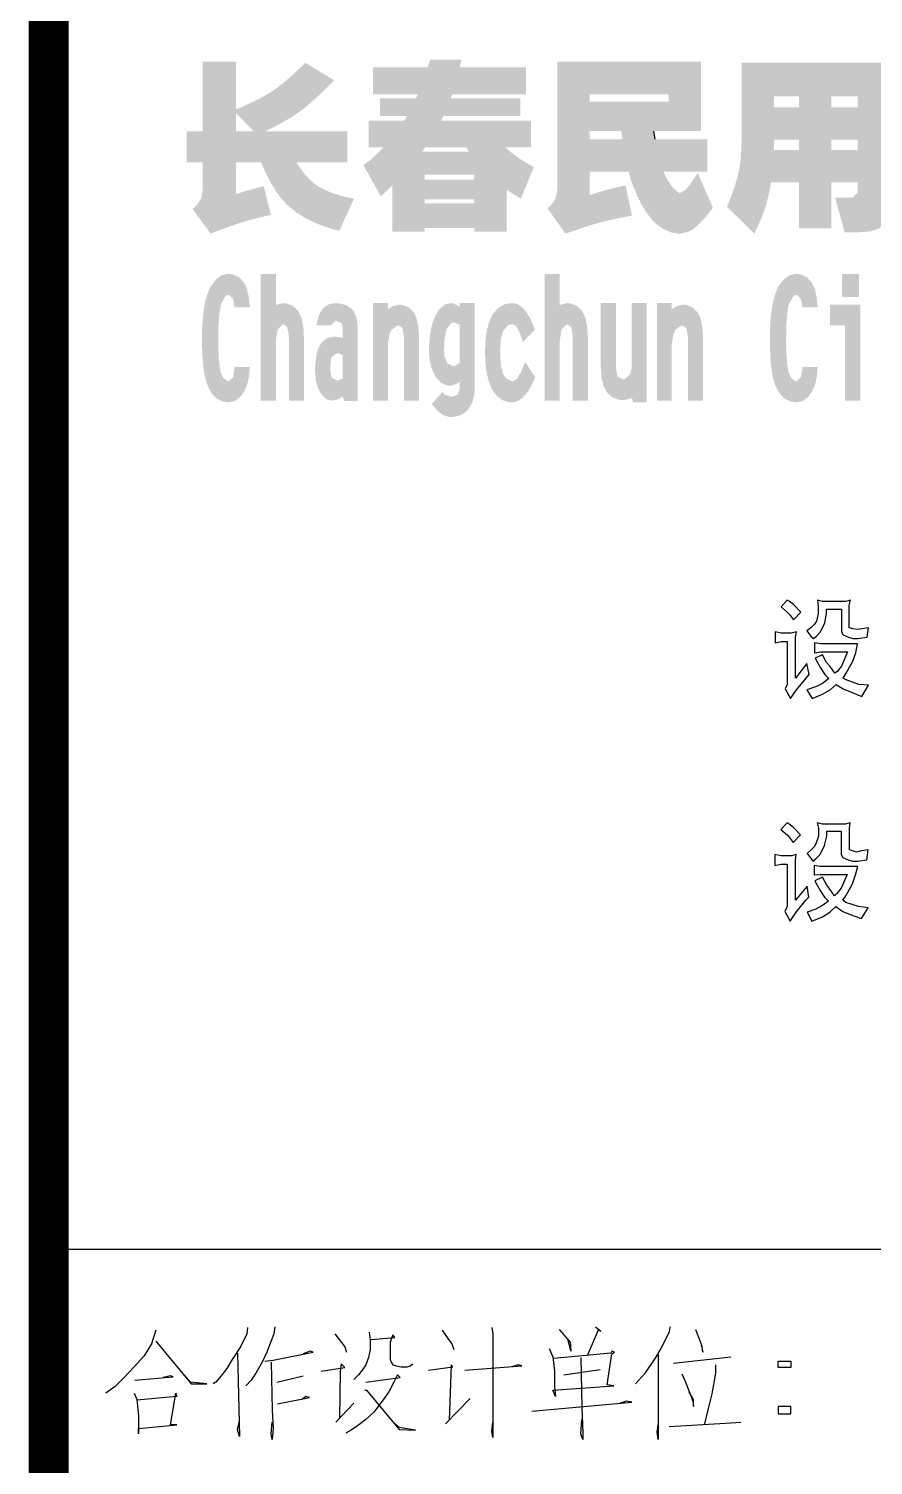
# Model space of a CAD drawing. Extents: x 1417642 to 3570900, y 124798 to 1191112.
# Drawn here: x 1606267 to 1609442, y 240390 to 245788 of the extents above; entities that cross this region are included whole.
import ezdxf

# ---------------------------------------------------------------- set-up
doc = ezdxf.new("R2010")
doc.units = 0
doc.header["$LTSCALE"] = 1000
doc.header["$MEASUREMENT"] = 0
doc.layers.add('图戳', color=211, linetype='CONTINUOUS')

msp = doc.modelspace()

# ---------------------------------------------------------------- hatches: boundary and pattern name
at = {"layer": '图戳'}
h = msp.add_hatch(color=256, dxfattribs=at)
h.paths.add_polyline_path([(1607046.1, 245664), (1606921.2, 245664), (1606921.2, 245402.2), (1606860.7, 245402.2), (1606860.7, 245285.7), (1606921.2, 245285.7), (1606921.2, 245183.9), (1606915.4, 245149.7), (1606896.7, 245121.7), (1606883, 245110.6), (1606951.4, 245018.1), (1606987.9, 245031.9), (1607021.7, 245044.3), (1607051.9, 245055), (1607078.6, 245063.4), (1607111.5, 245072.8), (1607150.6, 245082.1), (1607177.7, 245088.3), (1607151, 245195.9), (1607113.2, 245186.6), (1607078.6, 245176.8), (1607046.1, 245166.3), (1607046.1, 245285.7), (1607140.4, 245285.7), (1607157.7, 245247), (1607175.5, 245211.9), (1607194.1, 245180.8), (1607214.2, 245153.7), (1607234.6, 245130.1), (1607248.4, 245117.2), (1607273.3, 245097.7), (1607301.3, 245079.9), (1607332, 245063.9), (1607365.7, 245049.7), (1607402.2, 245037.2), (1607434.6, 245028.3), (1607490.2, 245149.2), (1607448, 245158.1), (1607411.1, 245169.3), (1607379.1, 245182.6), (1607352, 245197.7), (1607336.4, 245209.3), (1607312.8, 245231.5), (1607290.6, 245259.9), (1607273.7, 245285.7), (1607465.3, 245285.7), (1607465.3, 245402.2), (1607155, 245402.2), (1607187.5, 245417.8), (1607219.5, 245434.6), (1607250.6, 245452.9), (1607260.8, 245459.5), (1607283.1, 245474.2), (1607307.5, 245492.9), (1607333.7, 245515.1), (1607362.2, 245540.9), (1607392.9, 245570.7), (1607415.5, 245594.2), (1607307.1, 245660), (1607279.1, 245632.5), (1607251.5, 245607.1), (1607224.8, 245584.5), (1607198.1, 245564), (1607190.6, 245558.2), (1607165.7, 245542.7), (1607137.2, 245526.7), (1607103.9, 245510.2), (1607067, 245493.3), (1607046.1, 245484.4)])
h.paths.add_polyline_path([(1607046.1, 245471.5), (1607113.2, 245402.2), (1607046.1, 245402.2)], flags=16)
h = msp.add_hatch(color=256, dxfattribs=at)
h.paths.add_polyline_path([(1608155.3, 245442.2), (1607817.8, 245442.2), (1607826.3, 245460.4), (1608115.3, 245460.4), (1608115.3, 245526.2), (1607853, 245526.2), (1607859.2, 245541.3), (1608136.6, 245541.3), (1608136.6, 245642.3), (1607887.2, 245642.3), (1607893.9, 245671.6), (1607776.9, 245671.6), (1607767.2, 245642.3), (1607561.3, 245642.3), (1607561.3, 245541.3), (1607729.8, 245541.3), (1607722.7, 245526.2), (1607588, 245526.2), (1607588, 245460.4), (1607689.8, 245460.4), (1607679.1, 245442.2), (1607545.3, 245442.2), (1607545.3, 245341.7), (1607600, 245341.7), (1607570.7, 245311.5), (1607544, 245288.8), (1607525.3, 245275.5), (1607591.1, 245157.7), (1607617.4, 245183), (1607633.8, 245199), (1607633.8, 245024.8), (1607755.6, 245024.8), (1607755.6, 245039), (1607942.8, 245039), (1607942.8, 245024.8), (1608064.6, 245024.8), (1608064.6, 245182.6), (1608094.4, 245163.5), (1608117.5, 245149.7), (1608165.9, 245267.5), (1608130.4, 245288.4), (1608100.1, 245308.4), (1608076.1, 245327.1), (1608075.2, 245327.5), (1608060.6, 245341.7), (1608155.3, 245341.7)])
h.paths.add_polyline_path([(1607758.3, 245341.7), (1607912.1, 245341.7), (1607922.3, 245326.2), (1607746.3, 245326.2)], flags=17)
h.paths.add_polyline_path([(1607755.6, 245239), (1607942.8, 245239), (1607942.8, 245221.3), (1607755.6, 245221.3)], flags=16)
h.paths.add_polyline_path([(1607755.6, 245147), (1607942.8, 245147), (1607942.8, 245131.9), (1607755.6, 245131.9)], flags=16)
h = msp.add_hatch(color=256, dxfattribs=at)
h.paths.add_polyline_path([(1608794.5, 245663.6), (1608254.4, 245663.6), (1608254.4, 245379.1), (1608254.4, 245185.3), (1608248.2, 245150.6), (1608229.5, 245123), (1608217.5, 245113.2), (1608284.6, 245018.1), (1608322, 245030.6), (1608356.2, 245042.1), (1608388.2, 245052.3), (1608395.8, 245054.6), (1608422.9, 245062.1), (1608455.3, 245069.7), (1608493.1, 245077.7), (1608534.9, 245085.7), (1608510.9, 245199), (1608472.7, 245190.1), (1608436.7, 245181.3), (1608403.3, 245171.5), (1608376.6, 245163), (1608376.6, 245251), (1608522.5, 245251), (1608532.2, 245215.5), (1608539.8, 245195.9), (1608555.8, 245157.2), (1608573.1, 245123.5), (1608591.8, 245094.1), (1608611.8, 245068.8), (1608626, 245054.6), (1608657.2, 245032.8), (1608689.2, 245020.3), (1608714.5, 245017.2), (1608746.5, 245024.8), (1608765.2, 245035), (1608787, 245053.7), (1608811.4, 245079.9), (1608839.4, 245114.7), (1608782.5, 245245.7), (1608757.6, 245208.4), (1608737.6, 245183.5), (1608714.5, 245169.7), (1608691.8, 245187), (1608680.7, 245201.3), (1608662.9, 245230.6), (1608653.6, 245251), (1608818.5, 245251), (1608818.5, 245372.9), (1608621.6, 245372.9), (1608617.6, 245403.1), (1608794.5, 245403.1), (1608794.5, 245459.1), (1608794.5, 245514.2), (1608794.5, 245570.7)])
h.paths.add_polyline_path([(1608672.7, 245541.3), (1608672.7, 245514.2), (1608376.6, 245514.2), (1608376.6, 245541.3)], flags=16)
h.paths.add_polyline_path([(1608494.9, 245403.1), (1608498.9, 245372.9), (1608376.6, 245372.9), (1608376.6, 245379.1), (1608376.6, 245403.1)], flags=17)
h = msp.add_hatch(color=256, dxfattribs=at)
h.paths.add_polyline_path([(1609505.8, 245660.9), (1608947, 245660.9), (1608947, 245597.4), (1608947, 245533.3), (1608947, 245490.7), (1608947, 245448.4), (1608947, 245371.1), (1608946.1, 245330.6), (1608943, 245293.3), (1608938.1, 245259.9), (1608932.3, 245234.6), (1608923, 245200.8), (1608911.4, 245167), (1608898.1, 245132.8), (1608891.9, 245119), (1608994.6, 245018.1), (1609010.6, 245051), (1609024.8, 245084.3), (1609036.8, 245118.1), (1609046.1, 245152.4), (1609054.1, 245187), (1609056.4, 245200.4), (1609057.7, 245211), (1609163, 245211), (1609163, 245037.7), (1609284.9, 245037.7), (1609284.9, 245211), (1609384, 245211), (1609384, 245173.7), (1609364.4, 245153.2), (1609298.6, 245153.2), (1609334.6, 245023.4), (1609393.8, 245023.4), (1609433.3, 245026.6), (1609464, 245037.2), (1609486.2, 245055), (1609500.5, 245079.9), (1609505.8, 245111.5), (1609505.8, 245116.4), (1609505.8, 245448.4), (1609505.8, 245512)])
h.paths.add_polyline_path([(1609163, 245533.3), (1609163, 245492.9), (1609068.8, 245492.9), (1609068.8, 245533.3)], flags=16)
h.paths.add_polyline_path([(1609284.9, 245533.3), (1609384, 245533.3), (1609384, 245512), (1609384, 245492.9), (1609284.9, 245492.9)], flags=16)
h.paths.add_polyline_path([(1609163, 245371.1), (1609163, 245332.8), (1609068.4, 245332.8), (1609068.8, 245368.9), (1609068.8, 245371.1)], flags=16)
h.paths.add_polyline_path([(1609284.9, 245371.1), (1609384, 245371.1), (1609384, 245332.8), (1609284.9, 245332.8)], flags=16)
for points in [[(1606991.5, 244755.9), (1607007.8, 244784.3), (1607017.8, 244788.5), (1607034.6, 244774.8), (1607041.4, 244741.2), (1607098.2, 244741.2), (1607095, 244778.5), (1607087.2, 244811.1), (1607076.6, 244834.2), (1607057.7, 244854.7), (1607034.1, 244865.2), (1607017.8, 244866.8), (1606993.6, 244862), (1606972.6, 244847.3), (1606953.7, 244823.2), (1606950, 244816.8), (1606940, 244793.2), (1606931.6, 244765.3), (1606925.8, 244732.8), (1606921.6, 244696), (1606919, 244655), (1606918.5, 244621.9), (1606919.5, 244577.2), (1606921.6, 244537.3), (1606925.8, 244502.6), (1606931.6, 244472.6), (1606939.5, 244447.9), (1606939.5, 244447.4), (1606954.2, 244419), (1606973.1, 244399.1), (1606995.2, 244387.5), (1607017.8, 244383.8), (1607043, 244389.1), (1607064, 244405.4), (1607076.6, 244423.2), (1607089.3, 244452.7), (1607096.1, 244485.8), (1607098.2, 244516.8), (1607041.4, 244516.8), (1607036.2, 244481.6), (1607034.6, 244478.4), (1607017.8, 244462.6), (1606998.3, 244475.3), (1606988.9, 244497.3), (1606984.7, 244521.5), (1606981.5, 244554.6), (1606979.9, 244596.7), (1606979.9, 244621.9), (1606980.5, 244669.7), (1606983.1, 244708.6), (1606987.3, 244738.5)], [(1607282.7, 244723.3), (1607279, 244728.6), (1607259, 244747.5), (1607234.8, 244756.4), (1607223.8, 244756.9), (1607198.6, 244750.6), (1607196.5, 244749.6), (1607196.5, 244866.8), (1607139.7, 244866.8), (1607139.7, 244390.1), (1607196.5, 244390.1), (1607196.5, 244617.1), (1607202.2, 244653.9), (1607204.4, 244659.7), (1607223.8, 244678.1), (1607238.5, 244668.1), (1607244.8, 244639.2), (1607245.3, 244621.9), (1607245.3, 244390.1), (1607302.1, 244390.1), (1607302.1, 244621.9), (1607300, 244664.4), (1607293.7, 244698.6)], [(1608367.3, 244664.4), (1608361, 244698.6), (1608350, 244723.3), (1608346.3, 244728.6), (1608326.4, 244747.5), (1608302.2, 244756.4), (1608291.1, 244756.9), (1608265.9, 244750.6), (1608263.8, 244749.6), (1608263.8, 244866.8), (1608207.1, 244866.8), (1608207.1, 244390.1), (1608263.8, 244390.1), (1608263.8, 244617.1), (1608269.6, 244653.9), (1608271.2, 244659.7), (1608291.1, 244678.1), (1608305.9, 244668.1), (1608312.2, 244639.2), (1608312.7, 244621.9), (1608312.7, 244390.1), (1608369.4, 244390.1), (1608369.4, 244621.9)], [(1609115.2, 244669.7), (1609117.8, 244708.6), (1609121.5, 244738.5), (1609126.2, 244755.9), (1609142.5, 244784.3), (1609152.5, 244788.5), (1609168.8, 244774.8), (1609176.1, 244741.2), (1609232.9, 244741.2), (1609229.7, 244778.5), (1609221.9, 244811.1), (1609211.3, 244834.2), (1609192.4, 244854.7), (1609168.8, 244865.2), (1609152.5, 244866.8), (1609128.3, 244862), (1609106.8, 244847.3), (1609087.8, 244823.2), (1609084.2, 244816.8), (1609074.2, 244793.2), (1609066.3, 244765.3), (1609060, 244732.8), (1609055.8, 244696), (1609053.7, 244655), (1609053.2, 244621.9), (1609054.2, 244577.2), (1609056.3, 244537.3), (1609060.5, 244502.6), (1609066.3, 244472.6), (1609073.7, 244447.9), (1609074.2, 244447.4), (1609088.9, 244419), (1609107.3, 244399.1), (1609129.9, 244387.5), (1609152.5, 244383.8), (1609177.7, 244389.1), (1609198.7, 244405.4), (1609211.3, 244423.2), (1609224, 244452.7), (1609230.8, 244485.8), (1609232.9, 244516.8), (1609176.1, 244516.8), (1609170.9, 244481.6), (1609169.3, 244478.4), (1609152.5, 244462.6), (1609133, 244475.3), (1609123.6, 244497.3), (1609119.4, 244521.5), (1609116.2, 244554.6), (1609114.6, 244596.7), (1609114.6, 244621.9)], [(1607715.7, 244721.2), (1607696.8, 244740.1), (1607672.6, 244750.1), (1607658.9, 244751.2), (1607635.3, 244745.4), (1607617.9, 244733.3), (1607617.9, 244756.9), (1607561.2, 244756.9), (1607561.2, 244390.1), (1607617.9, 244390.1), (1607617.9, 244605.1), (1607623.7, 244641.3), (1607630.6, 244656), (1607652.6, 244672.3), (1607658.9, 244672.9), (1607672.1, 244662.9), (1607677.9, 244629.2), (1607677.9, 244390.1), (1607734.6, 244390.1), (1607734.6, 244628.7), (1607732, 244669.7), (1607724.6, 244701.8)], [(1608139.3, 244722.3), (1608121.4, 244742.2), (1608102.5, 244753.8), (1608085.1, 244756.9), (1608058.3, 244753.3), (1608035.7, 244741.2), (1608016.3, 244721.7), (1608009.5, 244711.7), (1607997.9, 244685.5), (1607989.5, 244654.5), (1607984.2, 244618.7), (1607982.7, 244578.8), (1607983.7, 244536.7), (1607987.9, 244500), (1607995.3, 244467.9), (1608005.3, 244440.6), (1608008.9, 244432.2), (1608026.3, 244408.5), (1608047.3, 244392.7), (1608072, 244384.9), (1608085.1, 244383.8), (1608105.1, 244388), (1608124.6, 244401.2), (1608142.9, 244422.7), (1608160.3, 244453.2), (1608171.3, 244478.4), (1608133, 244536.7), (1608117.7, 244496.8), (1608102, 244472.1), (1608085.7, 244462.4), (1608063.1, 244473.2), (1608051.5, 244490), (1608043.6, 244516.8), (1608039.9, 244553), (1608039.4, 244578.8), (1608041.5, 244617.7), (1608049.4, 244648.7), (1608051.5, 244653.4), (1608069.9, 244674.4), (1608085.1, 244678.1), (1608100.9, 244669.2), (1608115.1, 244641.8), (1608124.6, 244610.3), (1608170.3, 244656), (1608155.6, 244693.3)], [(1608590.2, 244473.2), (1608590.2, 244511), (1608590.2, 244544.6), (1608590.2, 244756.9), (1608533.4, 244756.9), (1608533.4, 244544.6), (1608533.4, 244539.9), (1608533.4, 244509.4), (1608527.6, 244488.9), (1608506.6, 244471.1), (1608501.4, 244471.1), (1608480.9, 244480.5), (1608474.6, 244512.6), (1608474.6, 244518.3), (1608474.6, 244756.9), (1608417.8, 244756.9), (1608417.8, 244518.3), (1608420.4, 244478.9), (1608427.8, 244446.4), (1608439.9, 244422.7), (1608458.8, 244404.3), (1608482.4, 244394.3), (1608501.4, 244392.2), (1608527.1, 244397.5), (1608535, 244401.2), (1608538.7, 244383.8), (1608590.2, 244383.8), (1608590.2, 244408), (1608590.2, 244438.5)], [(1608792, 244701.8), (1608783, 244721.2), (1608764.1, 244740.1), (1608739.9, 244750.1), (1608726.3, 244751.2), (1608702.6, 244745.4), (1608684.8, 244733.3), (1608684.8, 244756.9), (1608628.5, 244756.9), (1608628.5, 244390.1), (1608684.8, 244390.1), (1608684.8, 244605.1), (1608691.1, 244641.3), (1608697.9, 244656), (1608719.5, 244672.3), (1608726.3, 244672.9), (1608739.4, 244662.9), (1608745.2, 244629.2), (1608745.2, 244628.7), (1608745.2, 244390.1), (1608802, 244390.1), (1608802, 244628.7), (1608799.3, 244669.7)]]:
    msp.add_hatch(color=256, dxfattribs=at).paths.add_polyline_path(points)
h = msp.add_hatch(color=256, dxfattribs=at)
h.paths.add_polyline_path([(1609393.2, 244751.7), (1609279.7, 244751.7), (1609279.7, 244672.9), (1609336.4, 244672.9), (1609336.4, 244390.1), (1609393.2, 244390.1)])
h.paths.add_polyline_path([(1609387.9, 244866.8), (1609324.3, 244866.8), (1609324.3, 244779.5), (1609387.9, 244779.5)])
h = msp.add_hatch(color=256, dxfattribs=at)
h.paths.add_polyline_path([(1607487.6, 244728.6), (1607482.4, 244734.3), (1607462.9, 244748.5), (1607437.2, 244755.9), (1607421.9, 244756.9), (1607396.2, 244752.7), (1607375.7, 244739.6), (1607361, 244718.6), (1607351.5, 244688.1), (1607349.4, 244673.4), (1607403.5, 244673.4), (1607420.3, 244691.2), (1607421.9, 244691.2), (1607444, 244680.7), (1607447.1, 244665), (1607447.1, 244626.6), (1607421.9, 244630.8), (1607416.1, 244631.3), (1607389.9, 244626.1), (1607369.4, 244610.3), (1607357.3, 244590.9), (1607348.3, 244559.3), (1607344.1, 244523.6), (1607343.6, 244508.4), (1607346.2, 244470.5), (1607354.7, 244438.5), (1607365.7, 244415.9), (1607385.7, 244396.4), (1607408.8, 244390.1), (1607432.4, 244396.4), (1607447.1, 244405.9), (1607447.1, 244403.8), (1607454.5, 244389.1), (1607503.9, 244389.1), (1607503.9, 244665), (1607499.7, 244702.3)])
h.paths.add_polyline_path([(1607426.1, 244569.8), (1607447.1, 244562.5), (1607447.1, 244473.2), (1607426.6, 244465.8), (1607406.2, 244476.8), (1607400.4, 244508.4), (1607403.5, 244546.2), (1607406.2, 244554.1)], flags=16)
h = msp.add_hatch(color=256, dxfattribs=at)
h.paths.add_polyline_path([(1607943.8, 244756.9), (1607887, 244756.9), (1607887, 244743.3), (1607863.4, 244755.9), (1607853.4, 244756.9), (1607830.8, 244751.2), (1607810.3, 244733.3), (1607795, 244707.5), (1607784.5, 244680.2), (1607777.2, 244648.2), (1607773, 244611.9), (1607771.9, 244579.3), (1607774.5, 244543), (1607782.4, 244510.5), (1607796.1, 244481), (1607797.1, 244479.5), (1607816.1, 244458.4), (1607839.7, 244447.9), (1607853.4, 244446.4), (1607876.5, 244453.7), (1607887, 244461.1), (1607887, 244434.8), (1607880.2, 244412.7), (1607856, 244404.3), (1607833.4, 244412.7), (1607822.4, 244422.7), (1607782.4, 244377.5), (1607802.9, 244352.8), (1607824.5, 244336.5), (1607847.6, 244329.2), (1607856, 244328.6), (1607882.8, 244332.8), (1607905.9, 244344.4), (1607918.5, 244356), (1607934.3, 244382.2), (1607942.7, 244414.3), (1607943.8, 244434.8)])
h.paths.add_polyline_path([(1607887, 244531.5), (1607866, 244518.9), (1607842.3, 244529.4), (1607839.7, 244532), (1607829.7, 244559.9), (1607828.7, 244579.3), (1607830.3, 244619.8), (1607836, 244651.8), (1607838.7, 244659.7), (1607855.5, 244682.3), (1607866, 244684.4), (1607887, 244676.5)], flags=16)

# ---------------------------------------------------------------- linework, layer by layer
for p, q in [((1608621.6, 245372.9), (1608617.6, 245403.1)), ((1609117.9, 243640.6), (1609095.5, 243615.8)), ((1609126.9, 243636.1), (1609117.9, 243640.6)), ((1609232.6, 243640.6), (1609234.9, 243620.3)), ((1609250.6, 243636.1), (1609232.6, 243640.6)), ((1609356.3, 243640.6), (1609338.3, 243636.1)), ((1609351.8, 243620.3), (1609356.3, 243640.6)), ((1609095.5, 243615.8), (1609117.9, 243595.6)), ((1609117.9, 243595.6), (1609126.9, 243586.6)), ((1609142.7, 243624.8), (1609126.9, 243636.1)), ((1609126.9, 243586.6), (1609142.7, 243566.4)), ((1609169.7, 243595.6), (1609142.7, 243624.8)), ((1609142.7, 243566.4), (1609169.7, 243595.6)), ((1609234.9, 243591.1), (1609228.1, 243561.9)), ((1609234.9, 243620.3), (1609234.9, 243591.1)), ((1609279.8, 243636.1), (1609250.6, 243636.1)), ((1609259.6, 243555.1), (1609266.3, 243591.1)), ((1609266.3, 243606.8), (1609322.5, 243606.8)), ((1609266.3, 243591.1), (1609266.3, 243606.8)), ((1609338.3, 243636.1), (1609279.8, 243636.1)), ((1609322.5, 243606.8), (1609322.5, 243546.1)), ((1609351.8, 243600.1), (1609351.8, 243620.3)), ((1609351.8, 243537.2), (1609351.8, 243600.1)), ((1609207.9, 243537.2), (1609192.1, 243525.9)), ((1609221.4, 243550.6), (1609207.9, 243537.2)), ((1609228.1, 243561.9), (1609221.4, 243550.6)), ((1609243.9, 243521.4), (1609259.6, 243555.1)), ((1609322.5, 243546.1), (1609322.5, 243521.4)), ((1609365.3, 243532.7), (1609351.8, 243537.2)), ((1609381, 243530.4), (1609365.3, 243532.7)), ((1609399, 243532.7), (1609381, 243530.4)), ((1609423.7, 243537.2), (1609399, 243532.7)), ((1609419.2, 243501.2), (1609423.7, 243537.2)), ((1609073, 243521.4), (1609073, 243480.9)), ((1609095.5, 243516.9), (1609073, 243521.4)), ((1609073, 243480.9), (1609095.5, 243485.4)), ((1609133.7, 243516.9), (1609095.5, 243516.9)), ((1609095.5, 243485.4), (1609117.9, 243485.4)), ((1609117.9, 243485.4), (1609117.9, 243323.6)), ((1609153.9, 243521.4), (1609133.7, 243516.9)), ((1609149.4, 243501.2), (1609153.9, 243521.4)), ((1609149.4, 243348.3), (1609149.4, 243501.2)), ((1609192.1, 243525.9), (1609207.9, 243505.7)), ((1609207.9, 243505.7), (1609216.9, 243496.7)), ((1609216.9, 243496.7), (1609228.1, 243505.7)), ((1609221.4, 243480.9), (1609221.4, 243442.7)), ((1609243.9, 243476.4), (1609221.4, 243480.9)), ((1609228.1, 243505.7), (1609243.9, 243521.4)), ((1609322.5, 243521.4), (1609329.3, 243510.2)), ((1609329.3, 243510.2), (1609349.5, 243501.2)), ((1609349.5, 243501.2), (1609365.3, 243496.7)), ((1609365.3, 243496.7), (1609383.2, 243496.7)), ((1609383.2, 243496.7), (1609419.2, 243501.2)), ((1609221.4, 243442.7), (1609243.9, 243447.2)), ((1609250.6, 243436), (1609223.6, 243422.5)), ((1609383.2, 243476.4), (1609243.9, 243476.4)), ((1609243.9, 243447.2), (1609302.3, 243447.2)), ((1609266.3, 243406.7), (1609250.6, 243436)), ((1609302.3, 243447.2), (1609345, 243447.2)), ((1609345, 243447.2), (1609322.5, 243393.3)), ((1609365.3, 243411.2), (1609376.5, 243442.7)), ((1609376.5, 243442.7), (1609383.2, 243476.4)), ((1609192.1, 243402.3), (1609149.4, 243348.3)), ((1609201.1, 243361.8), (1609192.1, 243402.3)), ((1609223.6, 243422.5), (1609232.6, 243406.7)), ((1609232.6, 243406.7), (1609243.9, 243386.5)), ((1609243.9, 243386.5), (1609259.6, 243361.8)), ((1609279.8, 243391), (1609266.3, 243406.7)), ((1609297.8, 243366.3), (1609279.8, 243391)), ((1609306.8, 243373), (1609297.8, 243366.3)), ((1609322.5, 243393.3), (1609306.8, 243373)), ((1609340.5, 243366.3), (1609365.3, 243411.2)), ((1609117.9, 243323.6), (1609111.2, 243307.8)), ((1609153.9, 243303.3), (1609189.9, 243348.3)), ((1609189.9, 243348.3), (1609201.1, 243361.8)), ((1609228.1, 243316.8), (1609192.1, 243303.3)), ((1609250.6, 243328.1), (1609228.1, 243316.8)), ((1609275.3, 243346), (1609250.6, 243328.1)), ((1609259.6, 243361.8), (1609275.3, 243346)), ((1609279.8, 243303.3), (1609302.3, 243323.6)), ((1609302.3, 243323.6), (1609329.3, 243307.8)), ((1609329.3, 243348.3), (1609340.5, 243366.3)), ((1609340.5, 243341.5), (1609329.3, 243348.3)), ((1609387.7, 243323.6), (1609340.5, 243341.5)), ((1609423.7, 243321.3), (1609387.7, 243323.6)), ((1609399, 243278.6), (1609423.7, 243321.3)), ((1609111.2, 243307.8), (1609131.4, 243271.8)), ((1609131.4, 243271.8), (1609153.9, 243303.3)), ((1609192.1, 243303.3), (1609212.4, 243271.8)), ((1609212.4, 243271.8), (1609250.6, 243287.6)), ((1609250.6, 243287.6), (1609279.8, 243303.3)), ((1609329.3, 243307.8), (1609356.3, 243296.6)), ((1609356.3, 243296.6), (1609399, 243278.6)), ((1609118.8, 242804.1), (1609094, 242779.3)), ((1609094, 242779.3), (1609118.8, 242759.1)), ((1609125.5, 242799.6), (1609118.8, 242804.1)), ((1609141.3, 242788.3), (1609125.5, 242799.6)), ((1609168.2, 242759.1), (1609141.3, 242788.3)), ((1609231.2, 242804.1), (1609235.7, 242783.8)), ((1609251.4, 242799.6), (1609231.2, 242804.1)), ((1609235.7, 242783.8), (1609235.7, 242754.6)), ((1609278.4, 242799.6), (1609251.4, 242799.6)), ((1609336.9, 242799.6), (1609278.4, 242799.6)), ((1609354.8, 242804.1), (1609336.9, 242799.6)), ((1609352.6, 242783.8), (1609354.8, 242804.1)), ((1609352.6, 242763.6), (1609352.6, 242783.8)), ((1609118.8, 242759.1), (1609125.5, 242750.1)), ((1609125.5, 242750.1), (1609141.3, 242729.9)), ((1609141.3, 242729.9), (1609168.2, 242759.1)), ((1609226.7, 242725.4), (1609219.9, 242714.1)), ((1609235.7, 242754.6), (1609226.7, 242725.4)), ((1609258.2, 242718.6), (1609267.2, 242754.6)), ((1609267.2, 242772.6), (1609321.1, 242772.6)), ((1609267.2, 242754.6), (1609267.2, 242772.6)), ((1609321.1, 242772.6), (1609321.1, 242709.6)), ((1609352.6, 242702.9), (1609352.6, 242763.6)), ((1609071.6, 242684.9), (1609071.6, 242644.4)), ((1609094, 242680.4), (1609071.6, 242684.9)), ((1609134.5, 242680.4), (1609094, 242680.4)), ((1609152.5, 242684.9), (1609134.5, 242680.4)), ((1609150.2, 242664.7), (1609152.5, 242684.9)), ((1609208.7, 242702.9), (1609193, 242689.4)), ((1609193, 242689.4), (1609208.7, 242669.2)), ((1609219.9, 242714.1), (1609208.7, 242702.9)), ((1609208.7, 242669.2), (1609215.4, 242660.2)), ((1609215.4, 242660.2), (1609226.7, 242669.2)), ((1609226.7, 242669.2), (1609242.4, 242684.9)), ((1609242.4, 242684.9), (1609258.2, 242718.6)), ((1609321.1, 242709.6), (1609321.1, 242684.9)), ((1609321.1, 242684.9), (1609327.9, 242673.7)), ((1609327.9, 242673.7), (1609348.1, 242664.7)), ((1609363.8, 242698.4), (1609352.6, 242702.9)), ((1609379.6, 242693.9), (1609363.8, 242698.4)), ((1609397.6, 242698.4), (1609379.6, 242693.9)), ((1609422.3, 242702.9), (1609397.6, 242698.4)), ((1609417.8, 242664.7), (1609422.3, 242702.9)), ((1609071.6, 242644.4), (1609094, 242648.9)), ((1609094, 242648.9), (1609118.8, 242648.9)), ((1609118.8, 242648.9), (1609118.8, 242489.3)), ((1609150.2, 242514), (1609150.2, 242664.7)), ((1609219.9, 242644.4), (1609219.9, 242608.5)), ((1609242.4, 242639.9), (1609219.9, 242644.4)), ((1609384.1, 242639.9), (1609242.4, 242639.9)), ((1609348.1, 242664.7), (1609363.8, 242660.2)), ((1609363.8, 242660.2), (1609384.1, 242660.2)), ((1609375.1, 242608.5), (1609384.1, 242639.9)), ((1609384.1, 242660.2), (1609417.8, 242664.7)), ((1609193, 242565.7), (1609150.2, 242514)), ((1609199.7, 242525.3), (1609193, 242565.7)), ((1609219.9, 242608.5), (1609242.4, 242610.7)), ((1609251.4, 242599.5), (1609222.2, 242586)), ((1609222.2, 242586), (1609231.2, 242570.2)), ((1609231.2, 242570.2), (1609242.4, 242550)), ((1609242.4, 242610.7), (1609300.9, 242610.7)), ((1609267.2, 242570.2), (1609251.4, 242599.5)), ((1609278.4, 242554.5), (1609267.2, 242570.2)), ((1609300.9, 242610.7), (1609343.6, 242610.7)), ((1609343.6, 242610.7), (1609321.1, 242559)), ((1609339.1, 242529.8), (1609363.8, 242574.7)), ((1609363.8, 242574.7), (1609375.1, 242608.5)), ((1609152.5, 242469.1), (1609188.5, 242514)), ((1609188.5, 242514), (1609199.7, 242525.3)), ((1609242.4, 242550), (1609258.2, 242525.3)), ((1609273.9, 242509.5), (1609251.4, 242493.8)), ((1609258.2, 242525.3), (1609273.9, 242509.5)), ((1609296.4, 242529.8), (1609278.4, 242554.5)), ((1609305.4, 242538.8), (1609296.4, 242529.8)), ((1609321.1, 242559), (1609305.4, 242538.8)), ((1609327.9, 242514), (1609339.1, 242529.8)), ((1609339.1, 242505), (1609327.9, 242514)), ((1609118.8, 242489.3), (1609109.8, 242471.3)), ((1609109.8, 242471.3), (1609130, 242435.3)), ((1609130, 242435.3), (1609152.5, 242469.1)), ((1609226.7, 242480.3), (1609193, 242469.1)), ((1609193, 242469.1), (1609210.9, 242435.3)), ((1609251.4, 242493.8), (1609226.7, 242480.3)), ((1609251.4, 242451.1), (1609278.4, 242469.1)), ((1609278.4, 242469.1), (1609300.9, 242489.3)), ((1609300.9, 242489.3), (1609327.9, 242471.3)), ((1609327.9, 242471.3), (1609354.8, 242460.1)), ((1609386.3, 242489.3), (1609339.1, 242505)), ((1609354.8, 242460.1), (1609397.6, 242444.3)), ((1609422.3, 242484.8), (1609386.3, 242489.3)), ((1609397.6, 242444.3), (1609422.3, 242484.8)), ((1609210.9, 242435.3), (1609251.4, 242451.1))]:
    msp.add_line(p, q, dxfattribs=at)
at = {"layer": '图戳', "const_width": 150}
msp.add_lwpolyline([(1606342.3, 249448.4), (1606342.3, 126298.4)], dxfattribs=at)
at = {"layer": '图戳'}
for points in [[(1606342.3, 241202), (1616842.3, 241202)], [(1606745.3, 240897.5), (1606728.3, 240846.2), (1606700.9, 240801.9), (1606663.4, 240760.9), (1606625.8, 240719.9), (1606591.7, 240685.8), (1606557.5, 240661.9)], [(1607090.2, 240907.7), (1607086.8, 240883.8), (1607062.9, 240836), (1607032.1, 240788.2), (1607011.6, 240754.1), (1606991.2, 240726.7), (1606970.7, 240702.8), (1606960.4, 240696)], [(1607192.6, 240911.1), (1607189.2, 240883.8), (1607161.9, 240815.5), (1607144.8, 240778), (1607120.9, 240737), (1607103.8, 240709.7), (1607083.4, 240689.2)], [(1607547.7, 240890.6), (1607551.1, 240859.9), (1607551.1, 240825.8), (1607544.3, 240795), (1607534, 240767.7), (1607520.4, 240747.2), (1607506.7, 240730.2), (1607489.7, 240713.1)], [(1607820.9, 240897.5), (1607844.8, 240863.3), (1607858.4, 240846.2), (1607865.2, 240825.8)], [(1608008.6, 240907.7), (1608012.1, 240883.8), (1608012.1, 240494.6), (1608008.6, 240518.5), (1608012.1, 240552.6)], [(1608261.3, 240900.9), (1608302.3, 240853.1), (1608305.7, 240818.9), (1608295.5, 240859.9)], [(1608397.9, 240911.1), (1608418.4, 240894), (1608408.1, 240897.5), (1608367.2, 240801.9)], [(1608677.9, 240911.1), (1608674.4, 240890.6), (1608643.7, 240829.2), (1608623.2, 240795), (1608582.3, 240733.6), (1608548.1, 240696)], [(1608773.5, 240900.9), (1608793.9, 240849.7), (1608800.8, 240815.5), (1608797.4, 240842.8)], [(1606745.3, 240856.5), (1606878.5, 240696), (1606936.5, 240696), (1606875.1, 240702.8), (1606851.2, 240730.2)], [(1607418, 240883.8), (1607455.5, 240836), (1607462.3, 240815.5)], [(1607554.5, 240863.3), (1607643.3, 240870.1), (1607636.5, 240880.4), (1607626.2, 240853.1), (1607626.2, 240829.2), (1607626.2, 240808.7), (1607626.2, 240788.2), (1607629.6, 240778), (1607636.5, 240767.7), (1607650.1, 240764.3), (1607667.2, 240760.9), (1607691.1, 240760.9), (1607701.4, 240764.3), (1607711.6, 240771.1)], [(1607052.6, 240812.1), (1607059.4, 240498), (1607052.6, 240525.3), (1607059.4, 240556)], [(1607155.1, 240781.4), (1607185.8, 240784.8), (1607336, 240815.5), (1607325.8, 240818.9), (1607298.5, 240808.7)], [(1608223.7, 240829.2), (1608237.4, 240798.4), (1608244.2, 240743.8), (1608244.2, 240685.8), (1608247.7, 240648.2), (1608237.4, 240672.1), (1608466.2, 240689.2), (1608442.3, 240692.6), (1608459.3, 240808.7), (1608469.6, 240815.5), (1608459.3, 240818.9), (1608455.9, 240812.1), (1608240.8, 240791.6)], [(1608343.3, 240795), (1608346.7, 240607.2), (1608350.1, 240511.6), (1608350.1, 240487.7), (1608343.3, 240508.2), (1608346.7, 240562.9)], [(1608633.5, 240805.3), (1608633.5, 240487.7), (1608630.1, 240515.1), (1608633.5, 240542.4)], [(1608691.5, 240774.5), (1608906.6, 240798.4)], [(1609132, 240781.4), (1609132, 240757.5), (1609084.2, 240757.5), (1609084.2, 240781.4), (1609132, 240781.4), (1609132, 240781.4)], [(1606666.8, 240709.7), (1606810.2, 240723.3), (1606800, 240726.7), (1606772.6, 240719.9)], [(1607179, 240778), (1607182.4, 240597), (1607185.8, 240528.7), (1607182.4, 240487.7), (1607179, 240508.2), (1607182.4, 240552.6)], [(1607199.4, 240702.8), (1607298.5, 240726.7)], [(1607366.7, 240743.8), (1607455.5, 240757.5), (1607441.9, 240771.1), (1607438.4, 240743.8), (1607435, 240566.3), (1607421.4, 240552.6), (1607489.7, 240624.3)], [(1607534, 240702.8), (1607663.8, 240719.9), (1607653.5, 240730.2), (1607639.9, 240702.8), (1607622.8, 240668.7), (1607605.7, 240644.8), (1607588.7, 240620.9), (1607564.8, 240590.2), (1607534, 240562.9), (1607503.3, 240539), (1607479.4, 240521.9), (1607458.9, 240511.6)], [(1607769.6, 240747.2), (1607861.8, 240760.9), (1607855, 240767.7), (1607848.2, 240559.4), (1607834.5, 240545.8), (1607926.7, 240641.4)], [(1607906.2, 240747.2), (1608121.3, 240764.3), (1608107.7, 240767.7), (1608083.8, 240760.9)], [(1608278.4, 240730.2), (1608415, 240750.6)], [(1608722.2, 240733.6), (1608735.9, 240702.8), (1608753, 240661.9), (1608763.2, 240631.1), (1608766.6, 240610.7), (1608766.6, 240638), (1608749.6, 240665.3)], [(1608848.6, 240767.7), (1608848.6, 240737), (1608834.9, 240658.5), (1608821.3, 240603.8), (1608807.6, 240545.8)], [(1607530.6, 240672.1), (1607537.5, 240672.1), (1607660.4, 240525.3), (1607721.8, 240521.9), (1607660.4, 240532.1), (1607643.3, 240545.8)], [(1606663.4, 240661.9), (1606673.6, 240638), (1606680.5, 240576.5), (1606680.5, 240508.2), (1606680.5, 240528.7), (1606823.9, 240542.4), (1606800, 240542.4), (1606820.4, 240661.9), (1606823.9, 240648.2), (1606673.6, 240634.6)], [(1607202.9, 240620.9), (1607322.4, 240644.8), (1607308.7, 240648.2), (1607295, 240638)], [(1608158.9, 240593.6), (1608534.5, 240627.7), (1608514, 240631.1), (1608490.1, 240624.3)], [(1609084.2, 240610.7), (1609084.2, 240583.3), (1609132, 240583.3), (1609132, 240610.7), (1609084.2, 240610.7), (1609084.2, 240610.7)], [(1608674.4, 240535.5), (1608886.1, 240549.2), (1608944.2, 240552.6)]]:
    msp.add_lwpolyline(points, dxfattribs=at)

doc.saveas('drawing.dxf')
